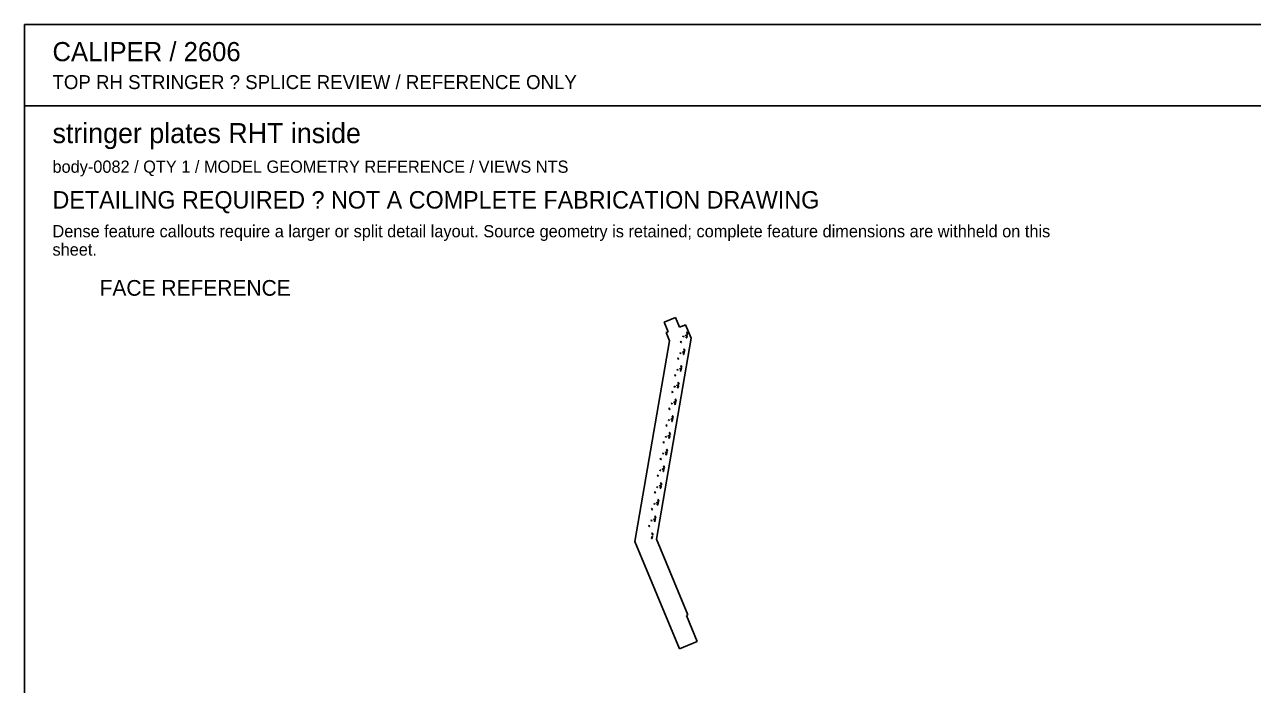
# Model space of a CAD drawing. Header units: inches. Extents: x 0.5 to 33.5, y 0.5 to 21.5.
# Drawn here: x 0.47 to 20.05, y 11 to 21.53 of the extents above; entities that cross this region are included whole.
import ezdxf

# ---------------------------------------------------------------- set-up
doc = ezdxf.new("R2010")
doc.units = ezdxf.units.IN
doc.header["$MEASUREMENT"] = 0

msp = doc.modelspace()

# ---------------------------------------------------------------- linework, layer by layer
at = {"layer": 'OUTLINE'}
for p, q in [((0.472, 21.528), (33.528, 21.528)), ((0.472, 0.472), (0.472, 21.528)), ((0.472, 20.236), (33.528, 20.236)), ((10.663, 16.786), (10.845, 16.861)), ((10.663, 16.786), (10.845, 16.861)), ((10.909, 16.708), (10.845, 16.861)), ((10.909, 16.708), (10.845, 16.861)), ((10.727, 16.632), (10.663, 16.786)), ((10.727, 16.632), (10.663, 16.786)), ((10.909, 16.708), (10.976, 16.735)), ((10.909, 16.708), (10.976, 16.735)), ((10.979, 16.728), (10.976, 16.735)), ((10.979, 16.728), (10.976, 16.735)), ((10.979, 16.728), (10.984, 16.73)), ((10.979, 16.728), (10.984, 16.73)), ((10.981, 16.738), (11.005, 16.747)), ((10.981, 16.738), (11.005, 16.747)), ((10.984, 16.73), (10.981, 16.738)), ((10.984, 16.73), (10.981, 16.738)), ((11.095, 16.53), (11.005, 16.747)), ((11.095, 16.53), (11.005, 16.747)), ((10.198, 13.294), (10.751, 16.492)), ((10.198, 13.294), (10.751, 16.492)), ((10.542, 13.332), (11.095, 16.53)), ((10.542, 13.332), (11.095, 16.53)), ((10.698, 16.62), (10.727, 16.632)), ((10.698, 16.62), (10.727, 16.632)), ((10.751, 16.492), (10.698, 16.62)), ((10.751, 16.492), (10.698, 16.62)), ((10.925, 16.481), (10.93, 16.483)), ((10.925, 16.481), (10.93, 16.483)), ((10.933, 16.462), (10.925, 16.481)), ((10.933, 16.462), (10.925, 16.481)), ((10.938, 16.464), (10.93, 16.483)), ((10.938, 16.464), (10.93, 16.483)), ((10.933, 16.462), (10.938, 16.464)), ((10.933, 16.462), (10.938, 16.464)), ((10.961, 16.558), (10.975, 16.564)), ((10.961, 16.558), (10.975, 16.564)), ((10.963, 16.553), (10.961, 16.558)), ((10.963, 16.553), (10.961, 16.558)), ((10.963, 16.553), (10.977, 16.559)), ((10.963, 16.553), (10.977, 16.559)), ((10.977, 16.559), (10.975, 16.564)), ((10.977, 16.559), (10.975, 16.564)), ((11.003, 16.575), (11.032, 16.587)), ((11.003, 16.575), (11.032, 16.587)), ((11.005, 16.57), (11.003, 16.575)), ((11.005, 16.57), (11.003, 16.575)), ((11.005, 16.57), (11.034, 16.582)), ((11.005, 16.57), (11.034, 16.582)), ((11.015, 16.54), (11.02, 16.571)), ((11.015, 16.54), (11.02, 16.571)), ((11.015, 16.54), (11.023, 16.538)), ((11.015, 16.54), (11.023, 16.538)), ((11.02, 16.571), (11.029, 16.569)), ((11.02, 16.571), (11.029, 16.569)), ((11.022, 16.625), (11.027, 16.627)), ((11.022, 16.625), (11.027, 16.627)), ((11.034, 16.596), (11.022, 16.625)), ((11.034, 16.596), (11.022, 16.625)), ((11.023, 16.538), (11.029, 16.569)), ((11.023, 16.538), (11.029, 16.569)), ((11.039, 16.598), (11.027, 16.627)), ((11.039, 16.598), (11.027, 16.627)), ((11.034, 16.582), (11.032, 16.587)), ((11.034, 16.582), (11.032, 16.587)), ((11.034, 16.596), (11.039, 16.598)), ((11.034, 16.596), (11.039, 16.598)), ((10.914, 16.291), (10.929, 16.297)), ((10.914, 16.291), (10.929, 16.297)), ((10.917, 16.286), (10.914, 16.291)), ((10.917, 16.286), (10.914, 16.291)), ((10.917, 16.286), (10.931, 16.292)), ((10.917, 16.286), (10.931, 16.292)), ((10.931, 16.292), (10.929, 16.297)), ((10.931, 16.292), (10.929, 16.297)), ((10.957, 16.309), (10.986, 16.321)), ((10.957, 16.309), (10.986, 16.321)), ((10.959, 16.304), (10.957, 16.309)), ((10.959, 16.304), (10.957, 16.309)), ((10.959, 16.304), (10.988, 16.316)), ((10.959, 16.304), (10.988, 16.316)), ((10.969, 16.273), (10.974, 16.304)), ((10.969, 16.273), (10.974, 16.304)), ((10.969, 16.273), (10.977, 16.272)), ((10.969, 16.273), (10.977, 16.272)), ((10.974, 16.304), (10.983, 16.303)), ((10.974, 16.304), (10.983, 16.303)), ((10.976, 16.359), (10.981, 16.361)), ((10.976, 16.359), (10.981, 16.361)), ((10.988, 16.33), (10.976, 16.359)), ((10.988, 16.33), (10.976, 16.359)), ((10.977, 16.272), (10.983, 16.303)), ((10.977, 16.272), (10.983, 16.303)), ((10.993, 16.332), (10.981, 16.361)), ((10.993, 16.332), (10.981, 16.361)), ((10.988, 16.316), (10.986, 16.321)), ((10.988, 16.316), (10.986, 16.321)), ((10.988, 16.33), (10.993, 16.332)), ((10.988, 16.33), (10.993, 16.332)), ((10.879, 16.215), (10.884, 16.217)), ((10.879, 16.215), (10.884, 16.217)), ((10.887, 16.195), (10.879, 16.215)), ((10.887, 16.195), (10.879, 16.215)), ((10.892, 16.197), (10.884, 16.217)), ((10.892, 16.197), (10.884, 16.217)), ((10.887, 16.195), (10.892, 16.197)), ((10.887, 16.195), (10.892, 16.197)), ((10.93, 16.092), (10.935, 16.095)), ((10.93, 16.092), (10.935, 16.095)), ((10.942, 16.063), (10.93, 16.092)), ((10.942, 16.063), (10.93, 16.092)), ((10.947, 16.065), (10.935, 16.095)), ((10.947, 16.065), (10.935, 16.095)), ((10.942, 16.063), (10.947, 16.065)), ((10.942, 16.063), (10.947, 16.065)), ((10.833, 15.948), (10.838, 15.95)), ((10.833, 15.948), (10.838, 15.95)), ((10.841, 15.929), (10.833, 15.948)), ((10.841, 15.929), (10.833, 15.948)), ((10.846, 15.931), (10.838, 15.95)), ((10.846, 15.931), (10.838, 15.95)), ((10.841, 15.929), (10.846, 15.931)), ((10.841, 15.929), (10.846, 15.931)), ((10.868, 16.025), (10.883, 16.031)), ((10.868, 16.025), (10.883, 16.031)), ((10.871, 16.02), (10.868, 16.025)), ((10.871, 16.02), (10.868, 16.025)), ((10.871, 16.02), (10.885, 16.026)), ((10.871, 16.02), (10.885, 16.026)), ((10.885, 16.026), (10.883, 16.031)), ((10.885, 16.026), (10.883, 16.031)), ((10.911, 16.042), (10.94, 16.055)), ((10.911, 16.042), (10.94, 16.055)), ((10.913, 16.037), (10.911, 16.042)), ((10.913, 16.037), (10.911, 16.042)), ((10.913, 16.037), (10.942, 16.049)), ((10.913, 16.037), (10.942, 16.049)), ((10.923, 16.007), (10.928, 16.038)), ((10.923, 16.007), (10.928, 16.038)), ((10.923, 16.007), (10.931, 16.005)), ((10.923, 16.007), (10.931, 16.005)), ((10.928, 16.038), (10.936, 16.037)), ((10.928, 16.038), (10.936, 16.037)), ((10.931, 16.005), (10.936, 16.037)), ((10.931, 16.005), (10.936, 16.037)), ((10.942, 16.049), (10.94, 16.055)), ((10.942, 16.049), (10.94, 16.055)), ((10.787, 15.682), (10.792, 15.684)), ((10.787, 15.682), (10.792, 15.684)), ((10.795, 15.662), (10.787, 15.682)), ((10.795, 15.662), (10.787, 15.682)), ((10.8, 15.664), (10.792, 15.684)), ((10.8, 15.664), (10.792, 15.684)), ((10.822, 15.758), (10.837, 15.765)), ((10.822, 15.758), (10.837, 15.765)), ((10.824, 15.753), (10.822, 15.758)), ((10.824, 15.753), (10.822, 15.758)), ((10.824, 15.753), (10.839, 15.759)), ((10.824, 15.753), (10.839, 15.759)), ((10.839, 15.759), (10.837, 15.765)), ((10.839, 15.759), (10.837, 15.765)), ((10.865, 15.776), (10.894, 15.788)), ((10.865, 15.776), (10.894, 15.788)), ((10.867, 15.771), (10.865, 15.776)), ((10.867, 15.771), (10.865, 15.776)), ((10.867, 15.771), (10.896, 15.783)), ((10.867, 15.771), (10.896, 15.783)), ((10.877, 15.74), (10.882, 15.771)), ((10.877, 15.74), (10.882, 15.771)), ((10.877, 15.74), (10.885, 15.739)), ((10.877, 15.74), (10.885, 15.739)), ((10.882, 15.771), (10.89, 15.77)), ((10.882, 15.771), (10.89, 15.77)), ((10.883, 15.826), (10.889, 15.828)), ((10.883, 15.826), (10.889, 15.828)), ((10.896, 15.797), (10.883, 15.826)), ((10.896, 15.797), (10.883, 15.826)), ((10.885, 15.739), (10.89, 15.77)), ((10.885, 15.739), (10.89, 15.77)), ((10.901, 15.799), (10.889, 15.828)), ((10.901, 15.799), (10.889, 15.828)), ((10.896, 15.783), (10.894, 15.788)), ((10.896, 15.783), (10.894, 15.788)), ((10.896, 15.797), (10.901, 15.799)), ((10.896, 15.797), (10.901, 15.799)), ((10.776, 15.492), (10.791, 15.498)), ((10.776, 15.492), (10.791, 15.498)), ((10.778, 15.487), (10.776, 15.492)), ((10.778, 15.487), (10.776, 15.492)), ((10.778, 15.487), (10.793, 15.493)), ((10.778, 15.487), (10.793, 15.493)), ((10.793, 15.493), (10.791, 15.498)), ((10.793, 15.493), (10.791, 15.498)), ((10.795, 15.662), (10.8, 15.664)), ((10.795, 15.662), (10.8, 15.664)), ((10.819, 15.51), (10.848, 15.522)), ((10.819, 15.51), (10.848, 15.522)), ((10.821, 15.504), (10.819, 15.51)), ((10.821, 15.504), (10.819, 15.51)), ((10.821, 15.504), (10.85, 15.516)), ((10.821, 15.504), (10.85, 15.516)), ((10.831, 15.474), (10.836, 15.505)), ((10.831, 15.474), (10.836, 15.505)), ((10.831, 15.474), (10.839, 15.472)), ((10.831, 15.474), (10.839, 15.472)), ((10.836, 15.505), (10.844, 15.504)), ((10.836, 15.505), (10.844, 15.504)), ((10.837, 15.559), (10.842, 15.562)), ((10.837, 15.559), (10.842, 15.562)), ((10.849, 15.53), (10.837, 15.559)), ((10.849, 15.53), (10.837, 15.559)), ((10.839, 15.472), (10.844, 15.504)), ((10.839, 15.472), (10.844, 15.504)), ((10.855, 15.532), (10.842, 15.562)), ((10.855, 15.532), (10.842, 15.562)), ((10.85, 15.516), (10.848, 15.522)), ((10.85, 15.516), (10.848, 15.522)), ((10.849, 15.53), (10.855, 15.532)), ((10.849, 15.53), (10.855, 15.532)), ((10.74, 15.415), (10.746, 15.417)), ((10.74, 15.415), (10.746, 15.417)), ((10.749, 15.396), (10.74, 15.415)), ((10.749, 15.396), (10.74, 15.415)), ((10.754, 15.398), (10.746, 15.417)), ((10.754, 15.398), (10.746, 15.417)), ((10.749, 15.396), (10.754, 15.398)), ((10.749, 15.396), (10.754, 15.398)), ((10.791, 15.293), (10.796, 15.295)), ((10.791, 15.293), (10.796, 15.295)), ((10.803, 15.264), (10.791, 15.293)), ((10.803, 15.264), (10.791, 15.293)), ((10.808, 15.266), (10.796, 15.295)), ((10.808, 15.266), (10.796, 15.295)), ((10.694, 15.149), (10.7, 15.151)), ((10.694, 15.149), (10.7, 15.151)), ((10.702, 15.129), (10.694, 15.149)), ((10.702, 15.129), (10.694, 15.149)), ((10.708, 15.131), (10.7, 15.151)), ((10.708, 15.131), (10.7, 15.151)), ((10.702, 15.129), (10.708, 15.131)), ((10.702, 15.129), (10.708, 15.131)), ((10.73, 15.225), (10.745, 15.232)), ((10.73, 15.225), (10.745, 15.232)), ((10.732, 15.22), (10.73, 15.225)), ((10.732, 15.22), (10.73, 15.225)), ((10.732, 15.22), (10.747, 15.226)), ((10.732, 15.22), (10.747, 15.226)), ((10.747, 15.226), (10.745, 15.232)), ((10.747, 15.226), (10.745, 15.232)), ((10.773, 15.243), (10.802, 15.255)), ((10.773, 15.243), (10.802, 15.255)), ((10.775, 15.238), (10.773, 15.243)), ((10.775, 15.238), (10.773, 15.243)), ((10.775, 15.238), (10.804, 15.25)), ((10.775, 15.238), (10.804, 15.25)), ((10.784, 15.207), (10.79, 15.239)), ((10.784, 15.207), (10.79, 15.239)), ((10.784, 15.207), (10.793, 15.206)), ((10.784, 15.207), (10.793, 15.206)), ((10.79, 15.239), (10.798, 15.237)), ((10.79, 15.239), (10.798, 15.237)), ((10.793, 15.206), (10.798, 15.237)), ((10.793, 15.206), (10.798, 15.237)), ((10.804, 15.25), (10.802, 15.255)), ((10.804, 15.25), (10.802, 15.255)), ((10.803, 15.264), (10.808, 15.266)), ((10.803, 15.264), (10.808, 15.266)), ((10.648, 14.882), (10.653, 14.885)), ((10.648, 14.882), (10.653, 14.885)), ((10.656, 14.863), (10.648, 14.882)), ((10.656, 14.863), (10.648, 14.882)), ((10.662, 14.865), (10.653, 14.885)), ((10.662, 14.865), (10.653, 14.885)), ((10.684, 14.959), (10.699, 14.965)), ((10.684, 14.959), (10.699, 14.965)), ((10.686, 14.954), (10.684, 14.959)), ((10.686, 14.954), (10.684, 14.959)), ((10.686, 14.954), (10.701, 14.96)), ((10.686, 14.954), (10.701, 14.96)), ((10.701, 14.96), (10.699, 14.965)), ((10.701, 14.96), (10.699, 14.965)), ((10.726, 14.977), (10.756, 14.989)), ((10.726, 14.977), (10.756, 14.989)), ((10.729, 14.971), (10.726, 14.977)), ((10.729, 14.971), (10.726, 14.977)), ((10.729, 14.971), (10.758, 14.984)), ((10.729, 14.971), (10.758, 14.984)), ((10.738, 14.941), (10.744, 14.972)), ((10.738, 14.941), (10.744, 14.972)), ((10.738, 14.941), (10.747, 14.939)), ((10.738, 14.941), (10.747, 14.939)), ((10.744, 14.972), (10.752, 14.971)), ((10.744, 14.972), (10.752, 14.971)), ((10.745, 15.027), (10.75, 15.029)), ((10.745, 15.027), (10.75, 15.029)), ((10.757, 14.997), (10.745, 15.027)), ((10.757, 14.997), (10.745, 15.027)), ((10.747, 14.939), (10.752, 14.971)), ((10.747, 14.939), (10.752, 14.971)), ((10.762, 15), (10.75, 15.029)), ((10.762, 15), (10.75, 15.029)), ((10.758, 14.984), (10.756, 14.989)), ((10.758, 14.984), (10.756, 14.989)), ((10.757, 14.997), (10.762, 15)), ((10.757, 14.997), (10.762, 15)), ((10.638, 14.693), (10.653, 14.699)), ((10.638, 14.693), (10.653, 14.699)), ((10.64, 14.687), (10.638, 14.693)), ((10.64, 14.687), (10.638, 14.693)), ((10.64, 14.687), (10.655, 14.694)), ((10.64, 14.687), (10.655, 14.694)), ((10.655, 14.694), (10.653, 14.699)), ((10.655, 14.694), (10.653, 14.699)), ((10.656, 14.863), (10.662, 14.865)), ((10.656, 14.863), (10.662, 14.865)), ((10.68, 14.71), (10.71, 14.722)), ((10.68, 14.71), (10.71, 14.722)), ((10.683, 14.705), (10.68, 14.71)), ((10.683, 14.705), (10.68, 14.71)), ((10.683, 14.705), (10.712, 14.717)), ((10.683, 14.705), (10.712, 14.717)), ((10.692, 14.674), (10.698, 14.706)), ((10.692, 14.674), (10.698, 14.706)), ((10.698, 14.706), (10.706, 14.704)), ((10.698, 14.706), (10.706, 14.704)), ((10.699, 14.76), (10.704, 14.762)), ((10.699, 14.76), (10.704, 14.762)), ((10.711, 14.731), (10.699, 14.76)), ((10.711, 14.731), (10.699, 14.76)), ((10.701, 14.673), (10.706, 14.704)), ((10.701, 14.673), (10.706, 14.704)), ((10.716, 14.733), (10.704, 14.762)), ((10.716, 14.733), (10.704, 14.762)), ((10.712, 14.717), (10.71, 14.722)), ((10.712, 14.717), (10.71, 14.722)), ((10.711, 14.731), (10.716, 14.733)), ((10.711, 14.731), (10.716, 14.733)), ((10.602, 14.616), (10.607, 14.618)), ((10.602, 14.616), (10.607, 14.618)), ((10.61, 14.596), (10.602, 14.616)), ((10.61, 14.596), (10.602, 14.616)), ((10.615, 14.599), (10.607, 14.618)), ((10.615, 14.599), (10.607, 14.618)), ((10.61, 14.596), (10.615, 14.599)), ((10.61, 14.596), (10.615, 14.599)), ((10.653, 14.494), (10.658, 14.496)), ((10.653, 14.494), (10.658, 14.496)), ((10.665, 14.464), (10.653, 14.494)), ((10.665, 14.464), (10.653, 14.494)), ((10.67, 14.467), (10.658, 14.496)), ((10.67, 14.467), (10.658, 14.496)), ((10.692, 14.674), (10.701, 14.673)), ((10.692, 14.674), (10.701, 14.673)), ((10.556, 14.349), (10.561, 14.352)), ((10.556, 14.349), (10.561, 14.352)), ((10.564, 14.33), (10.556, 14.349)), ((10.564, 14.33), (10.556, 14.349)), ((10.569, 14.332), (10.561, 14.352)), ((10.569, 14.332), (10.561, 14.352)), ((10.564, 14.33), (10.569, 14.332)), ((10.564, 14.33), (10.569, 14.332)), ((10.592, 14.426), (10.607, 14.432)), ((10.592, 14.426), (10.607, 14.432)), ((10.594, 14.421), (10.592, 14.426)), ((10.594, 14.421), (10.592, 14.426)), ((10.594, 14.421), (10.609, 14.427)), ((10.594, 14.421), (10.609, 14.427)), ((10.609, 14.427), (10.607, 14.432)), ((10.609, 14.427), (10.607, 14.432)), ((10.634, 14.444), (10.663, 14.456)), ((10.634, 14.444), (10.663, 14.456)), ((10.636, 14.439), (10.634, 14.444)), ((10.636, 14.439), (10.634, 14.444)), ((10.636, 14.439), (10.666, 14.451)), ((10.636, 14.439), (10.666, 14.451)), ((10.646, 14.408), (10.652, 14.439)), ((10.646, 14.408), (10.652, 14.439)), ((10.646, 14.408), (10.654, 14.406)), ((10.646, 14.408), (10.654, 14.406)), ((10.652, 14.439), (10.66, 14.438)), ((10.652, 14.439), (10.66, 14.438)), ((10.654, 14.406), (10.66, 14.438)), ((10.654, 14.406), (10.66, 14.438)), ((10.666, 14.451), (10.663, 14.456)), ((10.666, 14.451), (10.663, 14.456)), ((10.665, 14.464), (10.67, 14.467)), ((10.665, 14.464), (10.67, 14.467)), ((10.546, 14.16), (10.56, 14.166)), ((10.546, 14.16), (10.56, 14.166)), ((10.548, 14.154), (10.546, 14.16)), ((10.548, 14.154), (10.546, 14.16)), ((10.548, 14.154), (10.563, 14.161)), ((10.548, 14.154), (10.563, 14.161)), ((10.563, 14.161), (10.56, 14.166)), ((10.563, 14.161), (10.56, 14.166)), ((10.588, 14.177), (10.617, 14.189)), ((10.588, 14.177), (10.617, 14.189)), ((10.59, 14.172), (10.588, 14.177)), ((10.59, 14.172), (10.588, 14.177)), ((10.59, 14.172), (10.619, 14.184)), ((10.59, 14.172), (10.619, 14.184)), ((10.6, 14.141), (10.605, 14.173)), ((10.6, 14.141), (10.605, 14.173)), ((10.6, 14.141), (10.608, 14.14)), ((10.6, 14.141), (10.608, 14.14)), ((10.605, 14.173), (10.614, 14.171)), ((10.605, 14.173), (10.614, 14.171)), ((10.607, 14.227), (10.612, 14.229)), ((10.607, 14.227), (10.612, 14.229)), ((10.619, 14.198), (10.607, 14.227)), ((10.619, 14.198), (10.607, 14.227)), ((10.608, 14.14), (10.614, 14.171)), ((10.608, 14.14), (10.614, 14.171)), ((10.624, 14.2), (10.612, 14.229)), ((10.624, 14.2), (10.612, 14.229)), ((10.619, 14.184), (10.617, 14.189)), ((10.619, 14.184), (10.617, 14.189)), ((10.619, 14.198), (10.624, 14.2)), ((10.619, 14.198), (10.624, 14.2)), ((10.51, 14.083), (10.515, 14.085)), ((10.51, 14.083), (10.515, 14.085)), ((10.518, 14.063), (10.51, 14.083)), ((10.518, 14.063), (10.51, 14.083)), ((10.523, 14.066), (10.515, 14.085)), ((10.523, 14.066), (10.515, 14.085)), ((10.518, 14.063), (10.523, 14.066)), ((10.518, 14.063), (10.523, 14.066)), ((10.542, 13.911), (10.571, 13.923)), ((10.542, 13.911), (10.571, 13.923)), ((10.544, 13.906), (10.542, 13.911)), ((10.544, 13.906), (10.542, 13.911)), ((10.544, 13.906), (10.573, 13.918)), ((10.544, 13.906), (10.573, 13.918)), ((10.554, 13.875), (10.559, 13.906)), ((10.554, 13.875), (10.559, 13.906)), ((10.559, 13.906), (10.568, 13.905)), ((10.559, 13.906), (10.568, 13.905)), ((10.561, 13.961), (10.566, 13.963)), ((10.561, 13.961), (10.566, 13.963)), ((10.573, 13.932), (10.561, 13.961)), ((10.573, 13.932), (10.561, 13.961)), ((10.562, 13.874), (10.568, 13.905)), ((10.562, 13.874), (10.568, 13.905)), ((10.578, 13.934), (10.566, 13.963)), ((10.578, 13.934), (10.566, 13.963)), ((10.573, 13.918), (10.571, 13.923)), ((10.573, 13.918), (10.571, 13.923)), ((10.573, 13.932), (10.578, 13.934)), ((10.573, 13.932), (10.578, 13.934)), ((10.464, 13.817), (10.469, 13.819)), ((10.464, 13.817), (10.469, 13.819)), ((10.472, 13.797), (10.464, 13.817)), ((10.472, 13.797), (10.464, 13.817)), ((10.477, 13.799), (10.469, 13.819)), ((10.477, 13.799), (10.469, 13.819)), ((10.472, 13.797), (10.477, 13.799)), ((10.472, 13.797), (10.477, 13.799)), ((10.5, 13.893), (10.514, 13.899)), ((10.5, 13.893), (10.514, 13.899)), ((10.502, 13.888), (10.5, 13.893)), ((10.502, 13.888), (10.5, 13.893)), ((10.502, 13.888), (10.516, 13.894)), ((10.502, 13.888), (10.516, 13.894)), ((10.516, 13.894), (10.514, 13.899)), ((10.516, 13.894), (10.514, 13.899)), ((10.554, 13.875), (10.562, 13.874)), ((10.554, 13.875), (10.562, 13.874)), ((10.418, 13.55), (10.423, 13.552)), ((10.418, 13.55), (10.423, 13.552)), ((10.426, 13.531), (10.418, 13.55)), ((10.426, 13.531), (10.418, 13.55)), ((10.431, 13.533), (10.423, 13.552)), ((10.431, 13.533), (10.423, 13.552)), ((10.426, 13.531), (10.431, 13.533)), ((10.426, 13.531), (10.431, 13.533)), ((10.453, 13.627), (10.468, 13.633)), ((10.453, 13.627), (10.468, 13.633)), ((10.456, 13.622), (10.453, 13.627)), ((10.456, 13.622), (10.453, 13.627)), ((10.456, 13.622), (10.47, 13.628)), ((10.456, 13.622), (10.47, 13.628)), ((10.47, 13.628), (10.468, 13.633)), ((10.47, 13.628), (10.468, 13.633)), ((10.496, 13.644), (10.525, 13.656)), ((10.496, 13.644), (10.525, 13.656)), ((10.498, 13.639), (10.496, 13.644)), ((10.498, 13.639), (10.496, 13.644)), ((10.498, 13.639), (10.527, 13.651)), ((10.498, 13.639), (10.527, 13.651)), ((10.508, 13.609), (10.513, 13.64)), ((10.508, 13.609), (10.513, 13.64)), ((10.508, 13.609), (10.516, 13.607)), ((10.508, 13.609), (10.516, 13.607)), ((10.513, 13.64), (10.522, 13.638)), ((10.513, 13.64), (10.522, 13.638)), ((10.515, 13.694), (10.52, 13.696)), ((10.515, 13.694), (10.52, 13.696)), ((10.527, 13.665), (10.515, 13.694)), ((10.527, 13.665), (10.515, 13.694)), ((10.516, 13.607), (10.522, 13.638)), ((10.516, 13.607), (10.522, 13.638)), ((10.532, 13.667), (10.52, 13.696)), ((10.532, 13.667), (10.52, 13.696)), ((10.527, 13.651), (10.525, 13.656)), ((10.527, 13.651), (10.525, 13.656)), ((10.527, 13.665), (10.532, 13.667)), ((10.527, 13.665), (10.532, 13.667)), ((10.462, 13.342), (10.467, 13.373)), ((10.462, 13.342), (10.467, 13.373)), ((10.462, 13.342), (10.47, 13.341)), ((10.462, 13.342), (10.47, 13.341)), ((10.467, 13.373), (10.475, 13.372)), ((10.467, 13.373), (10.475, 13.372)), ((10.468, 13.428), (10.474, 13.43)), ((10.468, 13.428), (10.474, 13.43)), ((10.481, 13.399), (10.468, 13.428)), ((10.481, 13.399), (10.468, 13.428)), ((10.47, 13.341), (10.475, 13.372)), ((10.47, 13.341), (10.475, 13.372)), ((10.486, 13.401), (10.474, 13.43)), ((10.486, 13.401), (10.474, 13.43)), ((10.481, 13.399), (10.486, 13.401)), ((10.481, 13.399), (10.486, 13.401)), ((11.043, 12.126), (10.542, 13.332)), ((11.043, 12.126), (10.542, 13.332)), ((10.908, 11.583), (10.198, 13.294)), ((10.908, 11.583), (10.198, 13.294)), ((11.019, 12.116), (11.043, 12.126)), ((11.019, 12.116), (11.043, 12.126)), ((11.191, 11.701), (11.019, 12.116)), ((11.191, 11.701), (11.019, 12.116)), ((10.908, 11.583), (11.191, 11.701)), ((10.908, 11.583), (11.191, 11.701))]:
    msp.add_line(p, q, dxfattribs=at)

# ---------------------------------------------------------------- texts
at = {"layer": 'ANNOTATION'}
for s, height, p in [('CALIPER / 2606', 0.30556, (0.917, 20.944)), ('TOP RH STRINGER ? SPLICE REVIEW / REFERENCE ONLY', 0.22222, (0.917, 20.5)), ('stringer plates RHT inside', 0.31944, (0.917, 19.639)), ('body-0082 / QTY 1 / MODEL GEOMETRY REFERENCE / VIEWS NTS', 0.19444, (0.917, 19.167)), ('DETAILING REQUIRED ? NOT A COMPLETE FABRICATION DRAWING', 0.27778, (0.917, 18.597)), ('Dense feature callouts require a larger or split detail layout. Source geometry is retained; complete feature dimensions are withheld on this', 0.194444, (0.917, 18.139)), ('sheet.', 0.1944, (0.917, 17.847)), ('FACE REFERENCE', 0.25, (1.667, 17.208))]:
    msp.add_text(s, height=height, dxfattribs=at).set_placement(p)

doc.saveas('drawing.dxf')
